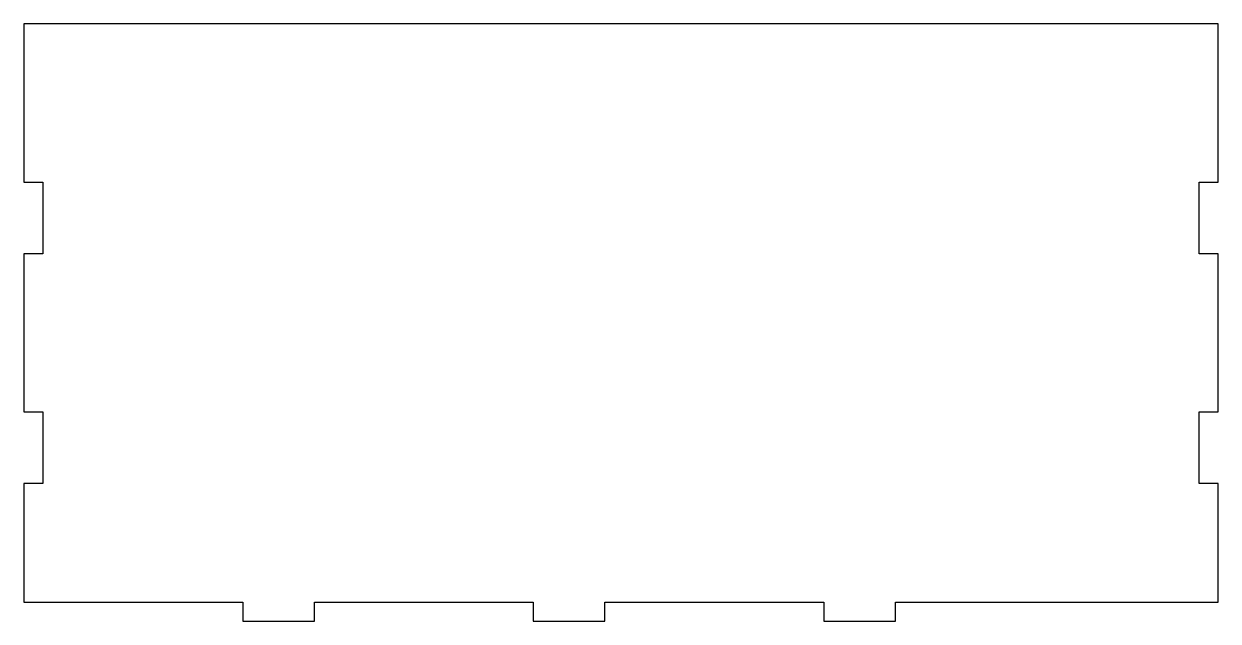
# Model space of a CAD drawing. Header units: millimetres. Extents: x -125 to 125, y 0 to 125.
import ezdxf

# ---------------------------------------------------------------- set-up
doc = ezdxf.new("R2010")
doc.units = ezdxf.units.MM
doc.layers.get('0').update_dxf_attribs({"linetype": 'CONTINUOUS'})

msp = doc.modelspace()

# ---------------------------------------------------------------- linework, layer by layer
msp.add_lwpolyline([(125, 43.77), (125, 76.88), (121, 76.88), (121, 91.88), (125, 91.88), (125, 125), (-125, 125), (-125, 91.88), (-121, 91.88), (-121, 76.88), (-125, 76.88), (-125, 43.77), (-121, 43.77), (-121, 28.77), (-125, 28.77), (-125, 4), (-79.18, 4), (-79.18, 0), (-64.18, 0), (-64.18, 4), (-18.37, 4), (-18.37, 0), (-3.37, 0), (-3.37, 4), (42.45, 4), (42.45, 0), (57.45, 0), (57.45, 4), (125, 4), (125, 28.77), (121, 28.77), (121, 43.77)], close=True)

doc.saveas('drawing.dxf')
